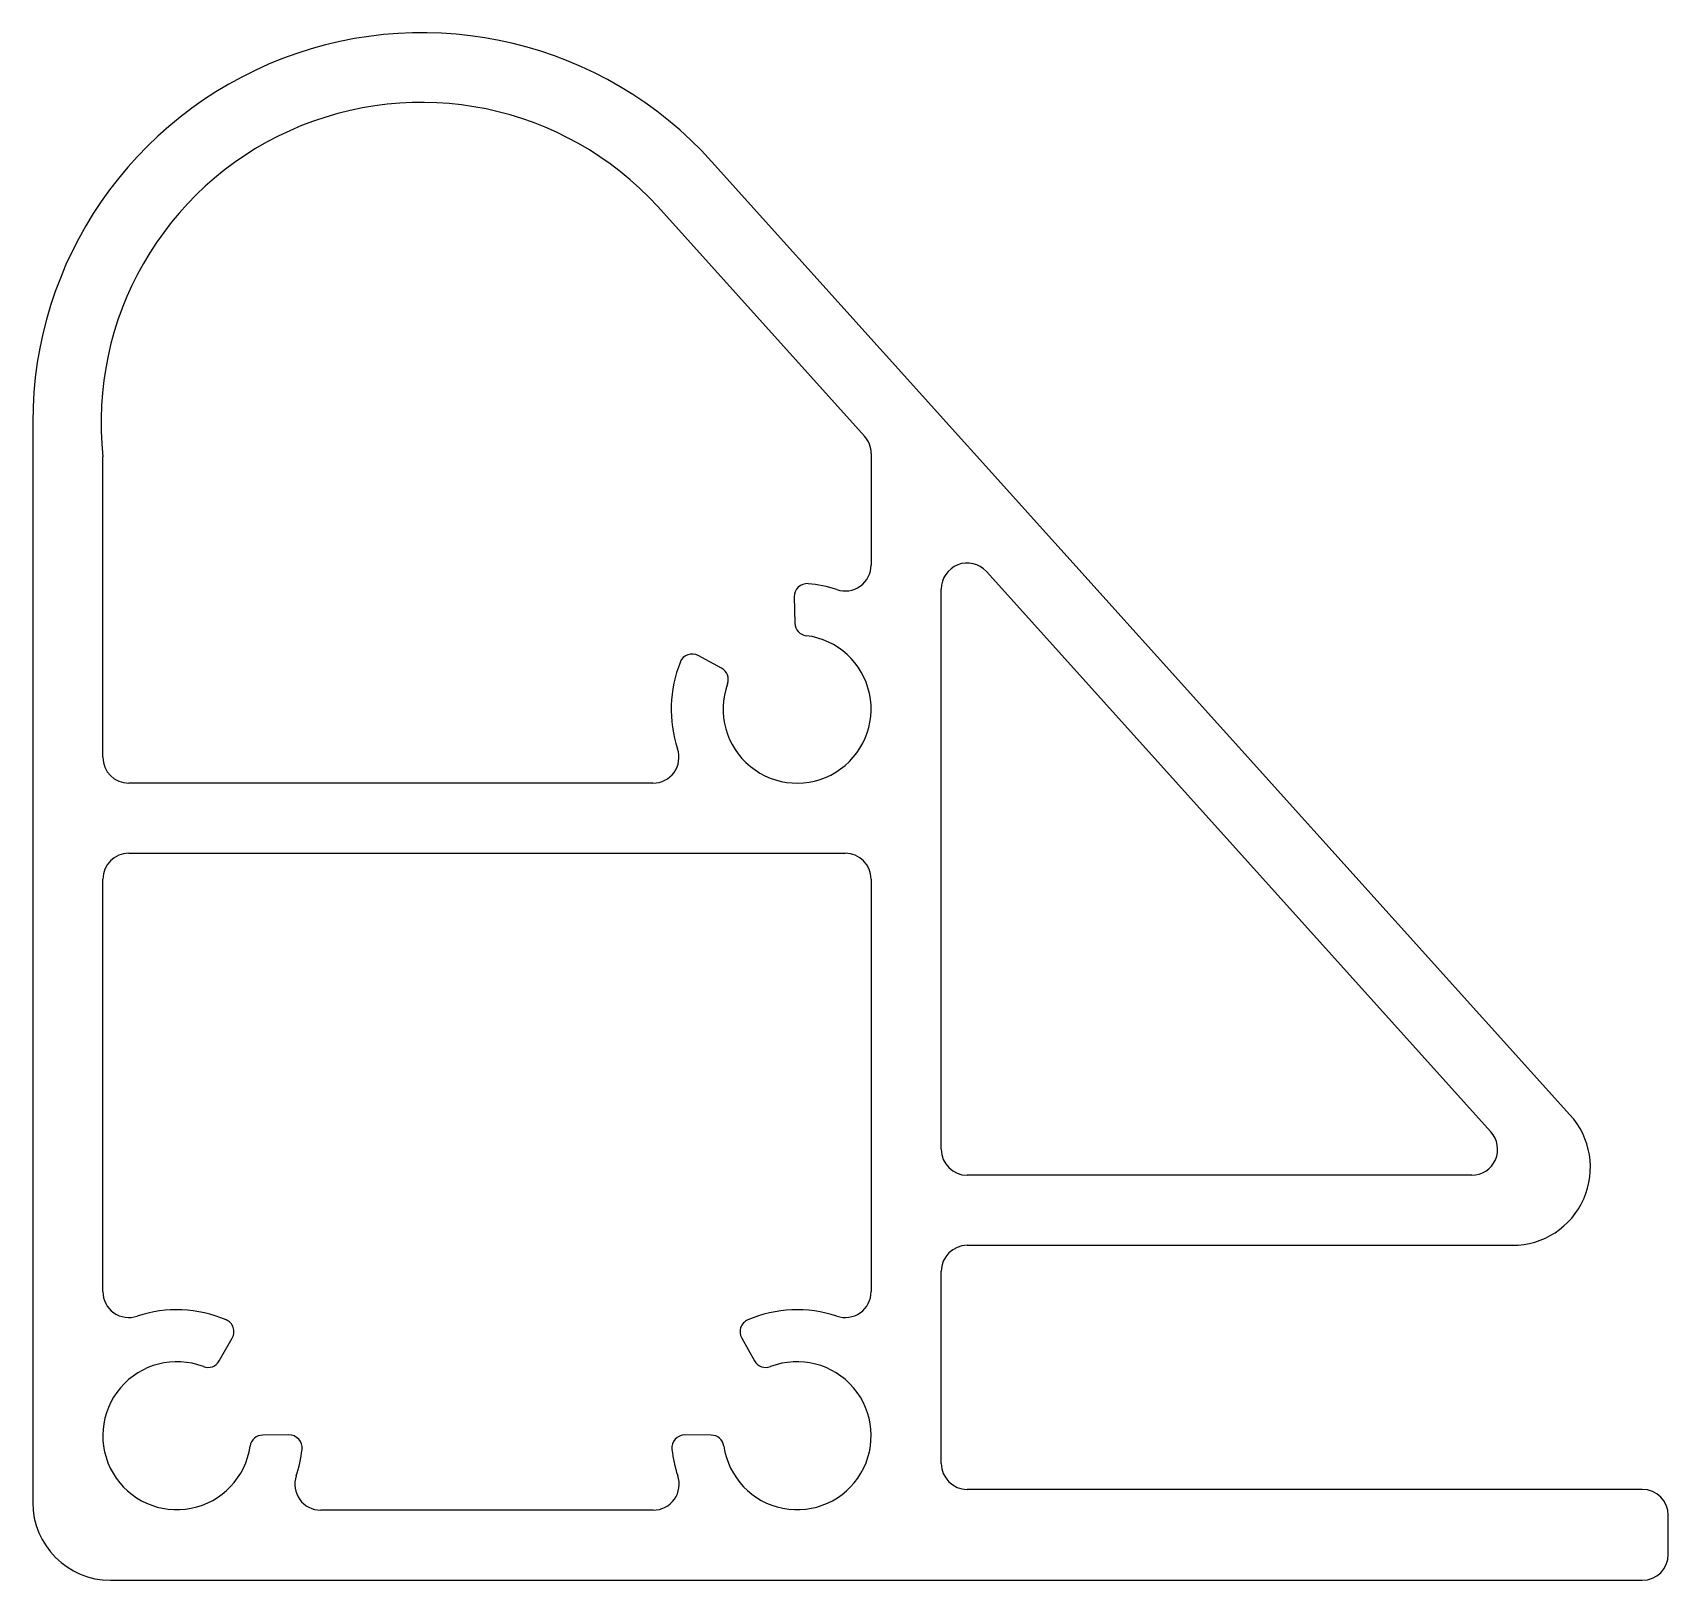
# Model space of a CAD drawing. Extents: x 1.9 to 64.9, y 1.9 to 61.5.
import ezdxf

# ---------------------------------------------------------------- set-up
doc = ezdxf.new("R2010")
doc.units = 0
doc.layers.get('0').update_dxf_attribs({"linetype": 'CONTINUOUS'})

msp = doc.modelspace()

# ---------------------------------------------------------------- linework, layer by layer
for p, q in [((61.093, 19.806), (28.037, 56.518)), ((25.962, 54.787), (33.922, 45.946)), ((1.89, 46.481), (1.89, 4.881)), ((4.59, 33.581), (4.59, 45.149)), ((34.179, 45.277), (34.179, 40.98)), ((38.616, 40.733), (58.05, 19.15)), ((31.216, 39.75), (31.243, 38.742)), ((36.879, 18.481), (36.879, 40.057)), ((28.418, 37.011), (27.52, 37.499)), ((25.778, 32.581), (5.59, 32.581)), ((5.59, 29.881), (33.179, 29.881)), ((4.59, 13), (4.59, 28.881)), ((34.179, 28.881), (34.179, 13)), ((57.307, 17.481), (37.879, 17.481)), ((37.879, 14.781), (58.879, 14.781)), ((36.879, 6.381), (36.879, 13.781)), ((9.076, 10.329), (9.574, 11.205)), ((29.194, 11.205), (29.692, 10.329)), ((11.756, 7.478), (10.752, 7.472)), ((28.017, 7.472), (27.004, 7.479)), ((63.879, 5.381), (37.879, 5.381)), ((25.786, 4.581), (12.983, 4.581)), ((64.879, 2.881), (64.879, 4.381)), ((4.89, 1.881), (63.879, 1.881))]:
    msp.add_line(p, q)
for centre, radius, start, end in [((16.89, 46.481), 15, 41.99983, 180), ((16.858, 46.459), 12.338, 42.44905, 186.09487), ((33.179, 45.277), 1, 0, 42.00024), ((33.179, 40.98), 1, 251.15491, 0), ((37.879, 40.057), 1, 42.49338, 180), ((31.717, 39.763), 0.501, 86.17373, 181.49795), ((31.325, 35.415), 4.866, 71.66296, 84.9883), ((31.743, 38.755), 0.5, 181.49356, 262.90808), ((31.329, 35.431), 2.85, 160.08599, 82.90818), ((31.338, 35.429), 4.859, 158.04224, 198.38495), ((27.293, 37.053), 0.501, 63.07914, 157.36722), ((28.179, 36.572), 0.5, 340.0861, 61.50575), ((5.59, 33.581), 1, 180, 270), ((25.778, 33.581), 1, 270, 18.38587), ((5.59, 28.881), 1, 90, 180), ((33.179, 28.881), 1, 0, 90), ((58.879, 17.781), 3, 270, 42.45113), ((57.307, 18.481), 1, 270, 42.00021), ((37.879, 18.481), 1, 180, 270), ((37.879, 13.781), 1, 90, 180), ((5.59, 13), 1, 180, 288.91309), ((33.179, 13), 1, 251.08691, 360), ((7.438, 7.44), 4.859, 67.01867, 108.276), ((31.331, 7.44), 4.859, 71.724, 113.03981), ((9.139, 11.453), 0.501, 330.38849, 67.01903), ((29.629, 11.453), 0.501, 113.53611, 209.61158), ((7.44, 7.449), 2.85, 68.97883, 351.93094), ((8.641, 10.576), 0.5, 248.97972, 330.39445), ((31.329, 7.449), 2.85, 188.19473, 111.0188), ((30.127, 10.576), 0.5, 209.58912, 291.01693), ((10.755, 6.971), 0.5, 90.38825, 171.06225), ((11.764, 6.978), 0.501, 353.71328, 90.91455), ((27.005, 6.978), 0.501, 90.1209, 186.28685), ((28.013, 6.971), 0.5, 8.19506, 89.6117), ((7.413, 7.457), 4.877, 341.38087, 353.71386), ((31.355, 7.457), 4.877, 186.28672, 198.46179), ((37.879, 6.381), 1, 180, 270), ((12.983, 5.581), 1, 161.38015, 270.00038), ((25.786, 5.581), 1, 270, 19.39227), ((63.879, 4.381), 1, 0, 90), ((4.89, 4.881), 3, 180, 270), ((63.879, 2.881), 1, 270, 0)]:
    msp.add_arc(centre, radius, start, end)

doc.saveas('drawing.dxf')
